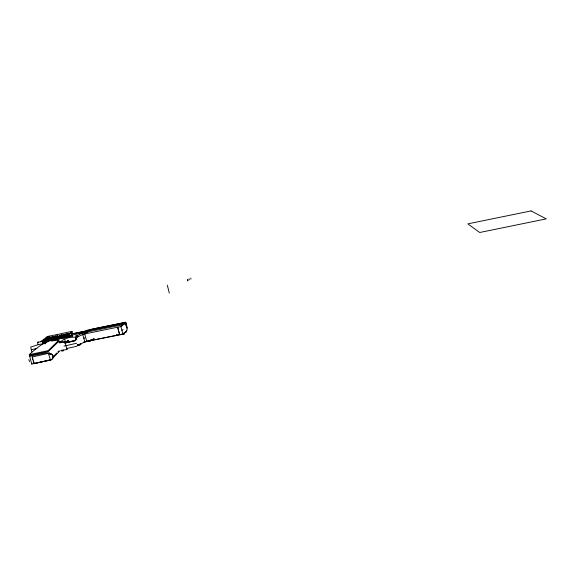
<?xml version="1.0" encoding="UTF-8"?>
<svg xmlns="http://www.w3.org/2000/svg" width="575" height="575" viewBox="0 0 575 575"><rect width="100%" height="100%" fill="white"/><g stroke="black" fill="none" stroke-linecap="round" stroke-linejoin="round"><path stroke-width="0.86" d="M65.672 342.959L66.42 341.514L68.483 340.529L69.036 342.463M50.873 360L31.747 364.083L32.013 363.141M31.747 364.083L29.246 354.638C35.887 348.723 43.305 342.233 51.887 339.904L52.124 340.709M66.046 342.865L66.944 341.385L68.483 340.529M80.737 343.577L80.256 344.001M126.536 332.156L126.392 331.085L124.063 333.169L124.272 333.938L85.891 341.521M57.443 335.247A19.773 5.8 78.8 0 0 57.184 334.564L71.947 331.337L71.092 333.184L71.947 333.946M115.036 324.501L125.76 322.216L125.487 323.818L124.365 323.977L120.872 326.543L84.906 333.917L80.795 335.354L75.728 338.035L76.015 339.063L74.93 340.436L64.343 342.765L65.169 343.016L75.081 340.838L76.741 338.912L76.453 337.884M126.766 330.179L126.241 331.48L122.863 334.003L83.756 342.003M117.199 335.39L117.005 334.607M113.792 324.753L92.625 329.072M88.255 331.804L84.59 333.407L86.839 341.643L90.771 340.81L88.349 340.824M126.457 325.277L125.76 322.216M84.611 332.228L84.64 333.385L84.611 332.228L79.228 333.335L79.249 334.492L79.228 333.335M75.728 338.035L75.886 337.23C71.056 336.828 65.27 337.906 61.453 341.09L62.409 341.744L64.874 341.988L67.052 349.528L63.998 350.002M85.898 330.948L87.752 330.503M72.428 336.109L72.335 335.067L72.428 336.109L51.764 340.45L51.527 339.645L55.94 335.994L56.177 336.792M57.184 334.564L47.531 336.425L40.868 341.665M51.887 339.904L51.153 341.011L58.93 340.134L48.113 350.657L29.246 354.638M50.542 353.841L49.536 353.093L32.229 356.989L33.86 363.508L34.615 363.069M46.036 338.373L47.531 336.425M76.159 336.641C76.044 337.733 79.724 335.807 77.359 336.159M61.59 337.266L61.827 338.078L60.857 338.538L60.627 337.733L65.507 334.032L59.132 338.905L59.203 337.755L63.724 334.398L59.398 337.985L59.635 338.797L59.793 337.64M58.061 338.848L57.744 339.192L57.507 338.387L61.784 334.794L56.903 338.51L55.782 338.747L60.224 335.117L55.193 338.869L53.396 339.25L57.888 335.592L57.277 335.714L51.578 340.177L51.34 339.372L55.94 335.994M52.763 358.096L60.303 350.47M53.188 356.637L56.745 353.05M57.931 351.857L58.693 351.088M51.34 339.372L49.817 340.026L50.054 340.838L50.269 339.588L54.302 336.325L47.423 341.428L46.819 340.695L47.632 340.249L48.027 341.291M49.817 340.026L50.269 339.588M60.627 337.733L61.007 337.388L61.238 338.193M67.57 334.456L67.34 333.658L63.034 337.223L64.134 336.993L68.978 333.32L64.709 336.871L64.939 337.683L65.097 336.548M59.398 337.985L62.467 337.345L67.34 333.658M64.709 336.871L66.096 336.583L70.315 333.047L70.919 332.918L66.686 336.461L66.916 337.266L67.059 336.145L79.027 333.694M64.378 336.742L62.704 338.15L62.467 337.345M63.674 337.697L63.272 338.035L62.855 337.007M60.095 336.799L61.41 335.721L61.173 334.916M55.904 339.293L55.43 339.681L55.193 338.869M53.54 339.775L53.051 340.177L52.814 339.372L51.527 339.645M54.129 339.652L53.633 340.055L53.302 338.97M46.819 340.695L52.476 336.706L47.79 340.479L49.098 340.184L49.335 340.997M44.764 343.189L43.837 341.054L48.386 337.755L44.419 340.932L45.109 343.261L38.151 344.705L30.734 347.034L31.812 351.878M44.419 340.932L45.806 340.644L50.693 337.065L46.395 340.522L46.855 342.075M61.741 350.721C61.007 351.648 64.364 350.786 63.509 350.24M38.151 344.705L37.454 342.377L42.248 341.385L47.186 337.784L42.837 341.262L43.528 343.591L43.082 341.061M124.063 333.169L126.327 331.387L127.053 329.734L127.247 327.858L126.572 325.048M40.724 341.809L43.226 340.307M124.063 323.258L121.864 324.911L120.872 326.543L122.863 334.003L124.272 333.938M77.567 344.518L77.855 345.539L78.581 345.388L82.901 342.815L86.99 341.363M79.027 344.662C78.042 345.848 82.347 344.303 80.335 344.238M121.893 330.366L123.1 329.54M48.631 353.905L50.449 353.905A3.507 3.206 1.1 0 1 52.936 356.177L53.058 357.01A3.507 3.206 1.1 0 1 50.463 360.101L48.631 353.905L49.285 353.488L50.909 353.747A3.5 3.177 16.6 0 1 51.118 359.684L33.86 363.508M86.401 330.79L87.702 329.985L125.717 322.316M63.315 349.859L61.388 350.304M59.592 342.412C58.046 343.706 63.027 342.075 60.698 342.075M50.09 360L35.449 363.321M67.246 342.427L68.777 341.564M76.698 343.239L64.005 346.107M64.659 342.786L65.528 342.355L64.558 338.991M49.285 353.488L50.111 353.532M47.797 336.749L49.091 336.734L48.918 337.475L47.977 337.345L47.797 336.749L49.091 336.734M47.977 337.345L49.263 337.331M37.454 342.377L38.417 341.967M86.839 341.643L94.192 338.754L86.918 341.5M50.449 353.905L50.909 353.747L49.543 353.798M83.813 338.237L84.87 337.892M80.004 344.102L79.156 344.31M48.494 337.065C44.864 337.554 51.448 335.34 48.796 336.964C44.958 338.237 51.211 337.518 49.141 336.921M69.704 341.823L74.225 340.846M57.507 338.387L58.894 338.093M66.686 336.461L72.198 335.304M71.458 334.046L124.847 322.949L124.365 323.977L124.15 323.172L71.774 333.902M42.837 341.262L43.837 341.054M46.395 340.522L47.33 340.328M56.515 338.308L56.019 339.559L55.667 338.481M84.41 332.587L121.864 324.911L122.08 325.723M79.458 334.132L84.834 333.026M76.015 339.063L76.741 338.912M61.812 342.463L64.874 341.988M31.158 349.701L36.929 348.515M29.505 355.479L48.358 351.498L59.167 340.946L58.233 340.889M66.757 348.5L76.64 346.322L78.293 344.368L78.581 345.388M29.404 356.356L46.863 352.798L49.536 353.093M48.135 337.59L48.746 337.467M71.149 333.723L70.538 333.845L70.315 333.047M54.539 337.13L53.928 337.252L53.691 336.447M92.618 329.748L119.629 324.314M121.375 323.962L125.731 323.085M66.226 349.269L67.052 349.528M29.598 361.661L28.822 359.591M32.229 356.989L32.948 359.368M33.415 360.913L34.097 363.177M46.525 341.679L46.769 342.492M46.036 340.457L46.726 342.786M45.806 340.644L46.266 342.197M44.656 340.738L45.116 342.29M44.929 342.908L45.173 343.721M44.074 340.86L44.965 343.943M42.492 341.183L42.938 343.713L42.248 341.385M51.613 339.624L51.851 340.429M49.687 339.71L49.838 340.587L49.601 339.782M48.746 336.878L48.918 337.475M48.501 336.641L48.674 337.238M48.113 336.598L48.293 337.194M48.422 339.969L48.659 340.774M48.257 340.105L48.494 340.91M47.84 340.091L48.077 340.896M47.617 340.838L47.854 341.651M47.186 340.616L47.423 341.428M55.329 336.116L55.567 336.914M51.865 336.828L52.102 337.626M59.613 335.239L59.843 336.037M59.203 337.755L59.441 338.567M57.277 335.714L57.507 336.519M57.241 338.158L57.133 339.322L56.903 338.51M64.903 334.154L65.133 334.952M64.508 336.67L64.371 337.805L64.134 336.993M63.121 334.521L63.351 335.318M61.18 337.604L61.417 338.416M68.368 333.442L68.597 334.248M66.729 333.78L66.959 334.578M68.001 340.644L68.288 341.665M66.47 336.267L66.333 337.388L66.096 336.583M82.793 334.592L84.884 342.046M116.574 334.707L116.782 335.477M167.325 285.135L169.287 293.085M189.046 278.71L189.304 279.802M187.788 279.349L188.054 280.442M187.507 279.896L187.759 280.967M190.749 278.084L191.008 279.148M71.947 331.344A28.326 4.09 76.5 0 1 72.615 333.507M78.02 335.397L75.814 336.016L78.02 335.397M126.809 327.951L125.774 323.818L126.809 327.951M125.925 323.301L126.371 325.486L125.925 323.301M61.166 341.399L58.945 342.003L61.166 341.399M90.433 330.115L91.418 329.985L90.433 330.115M531.084 210.917L467.827 223.862L479.73 232.494L546.25 218.874L531.084 210.917M119.701 334.65L117.702 327.189A10.055 2.113 78.6 0 0 119.701 334.65"/></g></svg>
